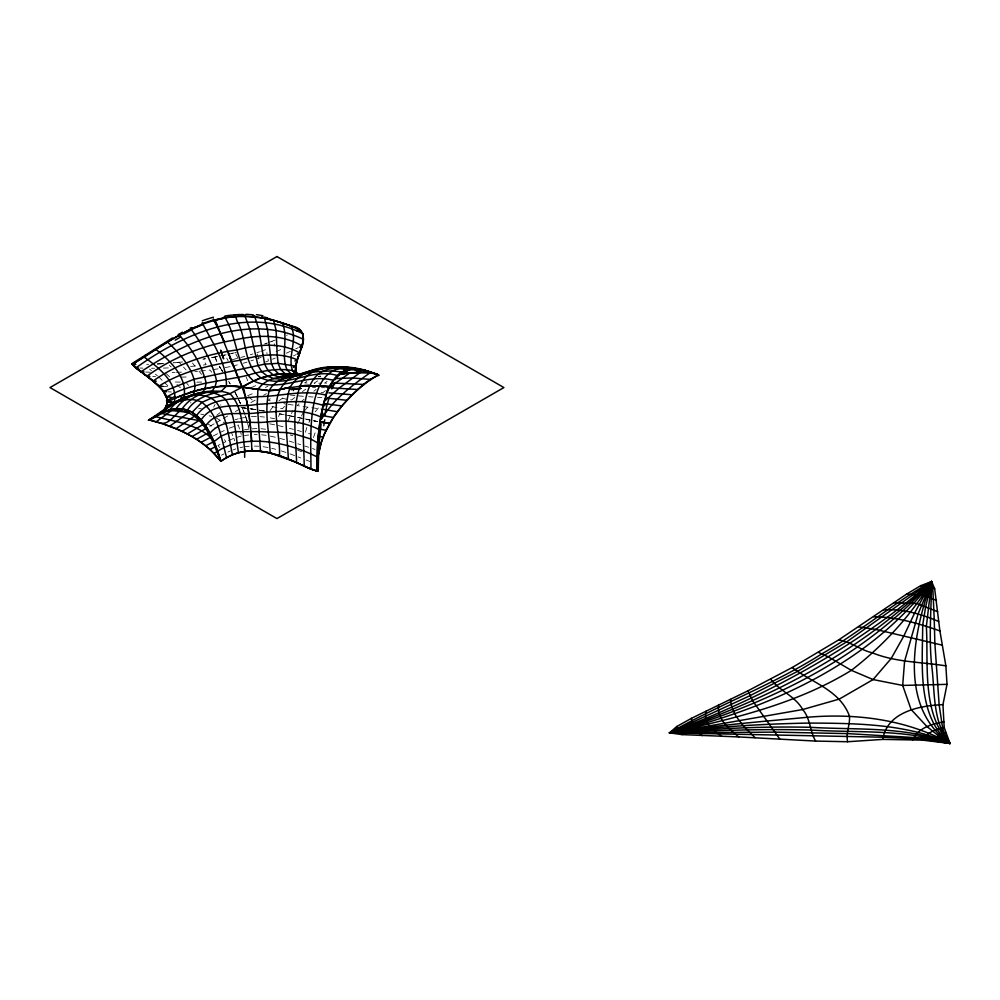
<?xml version="1.0" encoding="UTF-8"?>
<svg xmlns="http://www.w3.org/2000/svg" width="1000" height="1000" viewBox="0 0 1000 1000"><rect width="100%" height="100%" fill="white"/><g stroke="black" fill="none" stroke-linecap="round" stroke-linejoin="round"><path stroke-width="0.75" stroke-dasharray="5 3.75" d="M313.475 437.587L316.112 429.738M306.85 427.438L305.312 432.562L311.225 434.175M278.6 416.538L279.662 413.85L291.337 416.125M287.775 421.488L292.962 410.425M297.65 423.787L303.375 412.2M308.95 422.488L310.087 420.037L308.738 419.738M213.6 407.188L215.1 404.475M270.038 410.613L274.538 404.65M315.175 411.812L319.575 406.45M304.2 411.175L309.425 405.112M284.587 406.388L282.462 408.663L269.6 406.163M299.05 403.8L297.113 405.613L320.513 408.963M301.962 401.087L304.05 399.288M325.462 390.613L323.088 392.525L320.112 392.4M216.725 415.3L220.175 412.562M294.812 397.45L291.663 399.95L288.888 399.538M313.837 391.2L316.163 389.412M278.85 400.9L285.175 396.225M302.4 391.625L305.863 389.1M327.075 381.388L324.6 383.137L329.188 383.062M317.6 380.875L314.15 383.237L321.613 383.162M296.363 388.438L292.875 390.8L295.6 391.037M270.325 398.7L268.062 400.225L272.413 401.362M306.8 381.488L304.637 382.912L308.712 383.05M209.812 426.325L214.788 423.45M215.975 422.762L222.55 418.963M223.375 418.488L230.012 414.663M235.4 411.55L242.138 407.663L244.025 407.912M250.875 402.612L255.325 400.037M263.463 395.35L266.438 393.625M221.513 455.225L224.05 453.862M265.425 387.475L267.95 386.175M213.175 436L218.4 433.325M293.438 355.887L295.938 354.7M295.712 348.862L298.238 347.688M219.713 432.65L225.15 430.125M227.913 452.062L230.487 450.863M286.288 353.225L290.425 351.312M286.512 335.35L287.337 334.975M251.1 387.663L256.575 385.262M276.112 351.6L282.3 348.95M228.463 440.575L233.837 438.312L231.725 433.2M272.488 359.212L275.238 358.075M247.6 395.725L255 392.688M275.363 340.012L273.375 340.775M265.575 361.987L268.35 360.925L267.413 355.05M271.25 341.587L272.213 341.225M261.125 357.362L254.762 359.575M233.15 449.888L235.825 448.9M264.4 344.05L267.013 343.1M268.325 342.612L273.55 340.712L274.9 346.125M267.35 343.013L265.387 343.7M229.225 428.212L238.238 425L241.287 434.55M256.837 352.7L259.45 351.8M260.75 351.337L265.963 349.525L267.05 353.675M250.938 360.863L253.487 360.012M250.2 354.787L252.85 353.95M243.2 363.263L247.075 362.088M236.45 437.512L241.675 435.925M232.35 359.688L244.825 356.4M235.225 419.675L238.225 418.837M239.725 418.413L249.975 416.587M232.512 366.1L240.613 364.05M236.375 352.35L234.713 352.762M233.9 352.962L231.388 353.562M240.012 447.738L242.85 447.05M227.938 354.325L235.125 352.663L238.05 358.312M226.125 354.762L221.375 355.775M211.388 357.713L225.075 354.988L228.075 360.725M217.65 356.538L211.05 357.738M225.188 367.575L231.163 366.45M202.838 359.188L205.575 358.7M205.062 358.812L203.675 359.05M213.125 369.6L220.7 368.425L221.213 369.2M244.5 429.762L248.9 429.087L247.65 423.263M244.462 435.55L248.65 434.988M190.588 366.438L197.65 365.712M203.325 365.012L206.163 364.663L203.5 360.275M173.863 362.837L182.113 361.975M182.6 361.95L173.312 362.837M200.375 371.05L210.1 370.075L211.737 372.287M318.5 376.425A119.262 68.85 0 0 0 320.725 376.238L318.663 376.425M244.275 446.712L250.162 446.175M319.35 376.362L320.737 376.25M251.887 428.862L257.863 428.425M163.962 363.612L161.938 363.738M194.788 371.45L197.587 371.275M157.25 363.963L163.088 363.625M161.175 363.775L157.35 363.988M254.325 434.625L257.175 434.5M176.475 372.312L182.138 372.1M163.388 368.1L170.637 367.837M251.4 416.538L257.075 416.337M148.575 364.312L146.662 364.35M196.737 382.175L202.938 382.05M181.125 377.1L189.488 376.962M172.175 372.375L175.037 372.337M151.575 368.263L154.55 368.237M321.488 387.663L324.5 387.7M180.312 382.1L174.8 382.013L179.462 387.212L182.55 387.3M312.587 387.512L315.538 387.562M140.087 368.05L142.938 368.125M254.45 446.112L258.675 446.225M145.588 372.038L150.25 372.225M152.725 376.512L155.625 376.662M190.325 402.788L191.012 402.825M168.263 391.788L171.337 391.987M163.188 386.4L167.45 386.688M308.65 396.688L313.087 397.013M298.375 395.9L304.237 396.35M317.525 397.325L321.863 397.675M198.612 408.438L201.325 408.7M220.375 404.95L220.95 405.012M260 416.625L264.4 417.062M260.963 428.738L265.587 429.212M290.062 395L296.913 395.788M261.613 434.8L266.137 435.337M240.987 407.488L244.975 408.038M244.7 408L245.987 408.188M288.188 404.338L294.137 405.188M287.5 399.338L279.225 397.812M245.212 415.438L242.138 407.663L257.925 409.963M249.812 408.725L253.062 409.212M250.712 408.862L254.838 409.487M254.45 409.425L255.15 409.525M263.087 446.725L269.1 447.65M259.488 410.213L263.425 410.863M260.287 410.337L263.175 410.812M283.863 403.65L286.712 404.125M259.337 410.2L265.025 411.163M200.763 414.15L203.65 414.637M264.212 410.988L264.85 411.1M270.25 417.887L274.625 418.7M317.7 421.625L313.575 420.788M279.25 413.775L285.225 414.925M288.688 415.6L289.5 415.763M317.337 421.55L313.7 420.812M269.675 423.837L275.35 424.95M289.375 415.737L301.7 418.237M291.025 416.062L293.913 416.637M291.988 416.25L292.95 416.45M314.25 420.875L317.025 421.438M297.688 417.4L299.3 417.738M298.95 417.663L310.087 420.037M305.087 418.95L306.5 419.25M306.312 419.212L307.7 419.513M307.525 419.475L308.9 419.775M270.325 436.112L275.7 437.3M278.188 425.575L285.25 427.275M271.725 448.312L275.663 449.3M209.163 415.788L211.8 416.45M289.375 428.312L293.438 429.363M297.462 430.425L301.388 431.5M279.675 438.325L284.95 439.8M290.188 434.975L292.787 435.712M289.2 441.075L293.587 442.425M297.825 443.775L300.587 444.675M304.662 445.988L308.587 447.262M281.238 450.913L287.15 452.825M312.475 448.55L315.025 449.438M297.762 450.325L301.75 451.725M289.962 453.862L295.562 455.925M298.137 456.925L300.712 457.912M306.112 460.012L310.35 461.65M215.7 417.7L225.75 423.65M207.113 423.488L215.9 428.675M149.562 369.087L151.463 370.725M155.425 374.137L157.5 375.925M158.537 376.812L167.875 385.763M248.575 396.625L253.5 401.1M165.963 373.4L169.85 377.075M169.312 365.138L171.163 366.9M179.163 362.325L181.775 365.175M183.525 367.075L186.088 369.963M186.725 383.25L188.5 385.375M198.988 371.188L201.588 374.363M192.5 362.987L194.825 366.062M219.587 447.55L217.987 445.425L225.775 441.7L222.938 437.1M220.362 367.9L219.35 366.337M220.637 368.325L223.625 372.987M219.8 367.038L220.7 368.425L219.35 366.188M221.6 369.8L222.575 371.312L222.05 370.5M228.612 381.188L230.012 383.587M229.175 382.137L230.287 384.062M235.025 392.35L236.363 394.913M235.212 392.688L237.488 397.175L234.825 391.987M236.588 395.363L237.362 396.925M238.7 399.725L240.6 403.963M239.438 401.35L240.275 403.225M242.138 407.663L244.112 412.325M238.137 398.537L240.425 403.75M246.188 377.113L247.738 380.725M215.175 357.013A79.488 45.9 0 0 0 216.875 361.95L216.788 361.737A80.075 46.238 0 0 1 215.175 357.013L217.312 362.825M233.837 438.312L234.737 440.875M245.562 416.262L246.438 418.975M257.275 354.1L259.675 362.675M246.375 418.762L246.762 420.012M246.513 419.175L247.087 421.138M245.712 416.737L246.875 420.65M246.825 420.225L247.05 421.012M248.175 425.538L248.325 426.225M248.238 425.825L248.663 427.85"/><path stroke-width="1.5" d="M295.562 368.35C293.788 371.175 301.062 376.912 297.812 374.263A9.35 5.4 0 0 1 296.65 373.05C293.575 366.325 297.925 359.025 299.812 352.562M317.262 450.213L317.125 471.087L318.225 471.4L318.762 446.737L321.125 423.825M309.862 468.612L317.125 471.087L317.663 442.825L319.625 423.5M317.3 449.3L317.812 440.637M718.562 705.113C716.775 719.388 729.075 728.775 738.713 736.925L815.575 741.075L847.6 741.737L882.8 739.4L922.375 740.113L950 743.462L944.188 727.513L942.95 704.663L947.013 684.35L945.863 665.863L939.9 630.913L934.675 588.787L931.625 581.538L920.638 585.7L906.5 594.175L838.637 639.925L792.2 667.525L748 690.775L691.413 718.35L676.75 726.513L669.525 732.862L682.087 734.613L738.713 736.925M706.25 710.987C702.525 723.312 713.35 730.125 721.762 736.338M295.5 368.075L297.413 359.412M317.825 440.525L318.15 436.5M303.387 339.25L302.913 333.9L303.1 341.375L299.375 353.8M318.2 435.838L320.913 415.475M184.537 411.262C206.175 418.1 213.588 444.625 220.912 461.3A58.487 33.775 0 0 1 225.675 458.188L229.75 456.025A48.837 28.2 0 0 1 230.825 455.525L232.488 454.812A39.688 22.912 0 0 1 236.7 453.3L238.463 452.788A36.438 21.037 0 0 1 244.938 451.5C241.988 432.2 244.35 408.762 230.012 393.675C213.012 387.013 192.325 394.038 182.087 408.9L187.4 410.15C195.037 398.512 208.425 394.188 221.325 391.325L226.412 386C227.062 363.6 212.875 343.375 202.838 324.012L190.95 329.1L173.925 338.212M152.95 380.85L162.6 390.087L167.037 398.9A39.55 22.837 0 0 1 167.087 402.025L166.975 402.975A35.2 20.325 0 0 1 166.238 406.037A36.438 21.037 0 0 1 163.95 409.775L163.962 409.775A33.712 19.462 0 0 0 165.7 407.137L166.2 406.037A34.2 19.737 0 0 0 167.087 402.025L167.225 401.175A22.625 13.062 0 0 0 167.15 398.837L163.9 391.85L157.825 385.037M166.7 397.038A46.163 26.65 0 0 0 163.6 391.5L193.888 379.288L264.613 364.15L278.163 363.325L295.712 366.163L295.9 371.35L293.663 372.525M170.35 406.225L166.2 406.037L183.65 397.887L193.175 394.7C200.95 376.763 180.225 353.512 167.463 342.075L153.812 350.65M317.5 458.738L321.725 440.812M319.7 422.962L323.3 404.462M317.663 457.512L320.662 444.012L324.425 433.988M322.15 417.638L322.987 413.338M320.962 415.2L323.025 405.575M162.288 413.1L148.325 420.312L149.225 419.913A58.487 33.775 0 0 0 154.625 417.163L158.35 414.812A48.837 28.2 0 0 0 159.225 414.188L160.463 413.225A34.675 20.013 0 0 0 163.975 409.787C175.287 401.012 188.562 394.875 202.688 392.438L205.025 388.425L206.175 382.85C201.55 365.025 192.062 348.363 179.163 335.225L167.463 342.075M159.375 422.688L149.225 419.913C168.212 406.737 187.913 391.925 212.1 391.163L215.1 386.712L216.588 380.863C212.237 361.9 202.463 344.625 190.95 329.1M882.8 739.4C886.938 712.1 919.237 705.588 942.95 704.663M323.35 404.312L324.325 400.737M324.712 405.863L325.037 404.6M301.05 349C305.6 340.275 304.025 326.912 291.938 326.388M302.2 345.262L301.75 346.8M145.037 355.4L131.738 363.725L132.275 364.363L144 356.987C158.125 367.038 177.95 382.6 174.488 401.8L155.575 416.6A59.387 34.288 0 0 1 149.213 419.913L164.737 424.412L178.888 429.875M296.9 361.062L297.987 357.675M301.625 347.238L300.912 349.438M325.6 396.65L326.062 395.288M297.7 358.55L298.45 356.388M300.887 349.5L300.312 351.188M374.538 373.425C373.387 373.013 372.238 372.625 371.087 372.238C345.3 362.587 316.388 366.675 291.663 377.475C265.087 393.038 280.863 431.2 279.475 455.7L281.312 456.337M300.462 350.737L300.15 351.625M298.375 356.587L298.75 355.525M326.2 394.913L323.075 405.387C301.413 398.175 279.225 403.413 257.238 404.325C238.05 408.1 214.15 400.562 201.137 419.9L206.45 426.938M321.8 440.575C330.3 416.812 347.337 396.975 367.375 382.038M298.562 356.05L299.538 353.363M297.188 354.113L299.95 352.2M324.538 433.713L333.363 417.512L341.912 405.962L323.837 403.488M321.25 419.513C333.013 399.787 351.763 385.487 370.387 372.638L372.987 373.088M341.325 372.337A84.125 36.95 85.7 0 0 339.325 373.738L333.363 380.325L329.487 386.962L307.55 385.462M912.638 739.95C918.3 727.887 931.7 723.875 943.913 721.9M333.45 380.188L334.475 378.812A76.5 33.312 86.6 0 1 336.788 376.087M181.9 409.25C175.588 413.413 168.538 425.988 159.887 422.85M163.85 409.913L163.137 410.725A39.688 22.912 0 0 1 160.45 413.225A56.25 32.475 0 0 1 155.575 416.6C175.113 421.737 197.712 424.012 212.5 439.312M922.375 740.113C927.05 732.425 935.788 729.262 944.188 727.513M341.962 405.887C352.587 394.513 365.012 380.037 379.175 375.2L370.487 372.038M186.95 410L192.138 412.3L201.875 402.35L211.213 398.25L230.012 393.675L253.925 380.725M325.562 400.213L339.225 388.05L360.513 372.3L370.387 372.638L378.025 374.7L368.025 381.562M931.988 740.962L938.325 735.662L945.65 733.062M226.575 457.663L226.525 457.7A59.375 34.288 0 0 0 220.925 461.3L214.062 441.613L210.062 433.137C224.662 415.9 248.275 424.6 267.65 421.875C285.012 419.9 303.113 421.388 318.863 429.475M941.587 742.337L948.05 738.612M342.212 371.887L337.4 375.538C311.537 367.45 285.7 389.325 260.95 377.863C243.4 365.513 247.062 340.35 238.05 322.612C236.15 321.138 236.8 315.525 233.8 316.613A76.5 43.15 -23.2 0 0 227.987 317.312L214.062 320.325L213.463 319.25M330.062 386.95L349.787 373.013M195.637 415.363L176.1 428.688L163.1 423.862M217.7 451.15C246.2 432.987 288.637 442.612 317.062 456.9M149.225 419.913L152.312 417.95M169.725 426.175L189.037 412.45L171.55 410.525L156.225 421.763M145.062 355.375L172.413 337.962M147.262 354.888L152.762 351.325M144 356.987L157.662 348.175M146.5 355.375L145.512 356.012M145.488 356.037L139.325 359.963M157.75 348.113L161.825 345.55M342.938 372.762L343.925 372.163M138.15 360.7L132.275 364.363L146.537 375.925M176.1 428.688L182.087 431.325L198.837 420.6L160.463 413.225L167.3 407.612L183.65 397.887C188.6 378.612 170.05 360.25 155.787 349.375M162.413 345.188L173.425 338.512M225.2 386.012L224.5 386.037L242.763 386.725A117.263 67.7 -60 0 1 248.212 383.587M203.188 424.375L187.4 433.938L179.425 430.112M341.65 372.212L351.075 369.075M152.938 417.562L154.8 416.463M182.087 431.325L192.138 436.525L206.525 428.212M296.438 376.312L293.438 373.963M297.787 375.525L298.8 374.95L293.75 374.1M154.963 416.375L166.375 410.887M178.238 334.55L182.45 332.2M342.362 371.8L346 370.175M179.25 335.175L180.575 334.45M156.337 415.6L161.688 412.825M187.4 433.938L196.612 439.263L209.112 432.35M180.837 334.3L184.975 332.088M248.6 383.375L260.95 377.863L272.925 374.812M192.138 436.525L201.137 442.325L210.562 437.337M196.612 439.263L205.712 445.788L213.188 441.925M185.613 331.75L191.95 328.625M201.137 442.325L210.062 449.462L215.35 446.775M205.712 445.788L214.062 453.288L217.625 451.475M296.613 330.538L299.212 329.2L302.887 333.85L299.212 329.2L295.637 327.8M293.425 367.3L295.712 366.163M296.475 330.575L299.212 329.2L281.475 322.638M190.175 328.2L191.55 327.537M176.4 402.188L167.087 402.025L179.188 396.337M294.862 361.012L297.275 359.85C279.163 351.688 258.8 354.975 240.4 360.225C212.113 364.6 183.512 370.65 158.938 386.1L148.912 377.7M299.5 347.1L302.013 345.913C281.588 333.787 256.637 334.85 234.275 340.062C202.913 345.412 172.675 357.4 146.912 376.213L144.975 374.775M192.125 328.55L196.137 326.737M254.338 380.538L259.637 378.338M179.213 396.325L190.475 392.212M175.65 397.875L197.95 390.075M201 324.725L202.688 324.062M202.1 323L202.763 322.75M203.175 323.888L215.162 320.025L229.225 355.288M259.825 378.263L275.963 374.338M166.575 410.812L168.762 410.112M347.512 370.562L347.675 370.5A107.837 47.362 82.7 0 1 348.625 370.2L348.913 370.138M346.175 370.125L352.312 368.963L364.738 370.513M302.8 333.612C246.125 305.25 182.925 334.188 135.838 367.938L132.275 364.363L135.2 364.375M191.825 391.788L190.725 392.125L212.188 387.113M192.312 391.65L195.125 390.838M168.962 410.05C171.35 408.8 187.1 408.875 181.175 408.787M166.75 411.55L168.912 410.988A67.9 48.987 79.5 0 1 173.075 410.288L175.3 410.1A54.775 39.475 78.5 0 1 178.337 410.163L181.175 410.487M169.775 409.825L174.825 408.862M197.862 390.1L201.9 389.113M306.812 373.212C290.4 377.837 269.288 373.425 257.925 389.438L257.238 404.325L260.525 451.25A46.163 26.65 0 0 1 270.125 453L294.025 461.488M286.163 388.162L306.35 385.475M284.925 388.462L275.85 390.2M201.737 389.15L203.85 388.675M277.125 390.037L290.062 387.262C307.475 359.225 351.362 365.05 378.025 374.7L374.75 373.5M202.812 388.9L220.738 386.2M280.975 389.363L290.062 387.262C282.625 410.275 287.425 435.337 288.312 459.038L296.413 462.537M204.088 388.625L205.025 388.425M318.488 369.613L329.012 367.388M299.088 463.75L296.613 462.638C295.738 437.2 291.6 410.3 300.212 385.775L329.85 386.238L326.1 395.175C303.012 389.15 280.163 396.763 257.075 396.65C236.388 399.762 210.5 396.125 196.612 415.475A39.137 28.637 79.4 0 0 192.138 412.312A39.137 28.663 79.5 0 0 187.525 410.188M224.05 316.887L224.713 316.762M212.9 387.013L213.212 386.962M213.438 386.938L214.262 386.825M253.337 316.613L254.775 316.75L258.6 328.612L264.613 364.15L267.95 370.425L273.087 374.787L281.887 373.775M213.875 386.875L232.225 386.138M239.575 316.225L225.075 317.8C237.475 337.562 235.413 364.95 253.5 380.925C279.462 393.2 306.438 372.812 333.363 380.325M276.212 374.312L277.725 374.125M306.725 373.062C293.587 375.825 276.137 377.038 269.275 390.538C263.738 410.775 269.387 432.325 270.15 452.975A77.838 44.938 0 0 1 279.462 455.7L288.825 459.263M317.025 369.787C302.587 371.575 287.638 381.912 273.087 374.787M339.95 374.075L346.788 373.312M340.712 373.988L344.5 373.562M342.875 373.738L344.637 373.537M277.925 374.1L288.825 373.713L298.8 374.95M345.262 373.475L349.363 373.062M345.525 373.45L368.075 372.4M275.863 390.2L271.95 390.513M175.087 408.825L176.1 408.738C186.325 393.3 211.275 385.838 225.75 399.6C235.425 415.438 235.588 434.925 238.463 452.788A34.675 20.013 0 0 0 232.488 454.812A56.25 32.475 0 0 0 226.65 457.638C221.125 438.587 218.95 415.012 201.875 402.35C188.888 395.575 172.275 401.825 163.1 412.188L169.725 409.837C179.575 395.875 202.375 389.363 215.9 401.737C227.162 416.987 228.55 436.825 232.488 454.812M351.275 369.05C351.5 369.025 351.725 369.012 351.95 368.988C335.475 365.588 308.175 365.625 300.212 385.775L301.413 385.688M352.5 369.487L353.925 369.375A148.425 65 77.4 0 1 355.525 369.4L356.788 369.375M347.3 373.263L349.075 373.088L344.312 370.825M349.65 373.038L350.5 372.95M349.938 373L360.513 372.3L352.55 369.137L362.062 369.6L376.488 374.125M350.788 372.925L351.35 372.875A109 62.938 0 0 1 360.5 372.287M279.662 389.613L269.275 390.538L253.2 388.787M233.8 315.575L234.488 315.525M235.1 316.488L253.188 316.6M176.238 408.725L176.625 408.7A54.15 39.35 77.4 0 1 179.325 408.663L180.35 408.725M220.45 386.213L221.55 386.15L220.888 386.188M352.537 368.95L356.6 368.988M282.113 373.762L284.2 373.688M334.963 378.55L352.55 377.975L370.938 379.45M221.737 386.138L222.638 386.1M222.8 386.087L224.5 386.037L222.975 386.087M303.837 385.562L308.837 385.438M299.425 375.387L285.05 375.962L278.975 374L274.262 369.725L271.337 363.438L267.413 329.087L264.4 318.212L245 316.15L249.65 328.888L257.95 365.4L261.637 371.6L267.225 376.025L273.738 378.587L281.962 379.263L312.3 372.062L332.25 370.863L341.912 372.062M360.637 372.3L370.387 372.638L368.612 372.425M270.625 390.538L269.275 390.538L271.95 390.513M284.312 373.675L290.988 373.837L296.812 375.487L290.912 375.438L284.988 373.663L280.663 369.513L278.163 363.325L277.175 354.988L276.112 330.3L273.55 320.3L271.363 319.75M893.75 602.737L916.838 603.525L937.65 611.7M332.25 383.013L364.237 384.45M883.562 609.85C902.688 608.675 921.275 613.987 938.662 621.487M225.5 386.012L226.412 386M243.225 315.212L245.35 315.25M135.838 364.412L132.275 364.363A59.837 34.538 0 0 0 135.825 367.938L141.225 372.05M167.087 402.025L171.375 402.088M873.65 616.75C896.462 616.912 918.55 623.413 939.9 630.913M244.938 316.15L243.95 316.137A84.113 46.688 -22.7 0 0 239.613 316.15M173.512 402.125L175.65 402.175M947.013 684.35L902.675 685.425L873.1 679.562L851.363 670.35L828.713 657.1L818.475 652.362M138.675 368.013L135.838 367.938L138.238 369.85M176.65 402.2L177.325 402.212M330.462 387.788L358.088 389.525M170.95 397.175L166.625 397.038C191.412 382.7 220.45 381.538 247.6 375.337C263.1 370.525 279.837 367.337 295.9 371.35M231.112 386.087L231.938 386.112M144.037 371.962L140.925 371.838L138.7 370.213M180.987 397.537L183.837 397.65M149.825 376.362L145.625 375.25M328.9 392.837L352.312 394.8M257.3 451.012L268.238 452.55L279.475 455.7M232.975 386.175L233.962 386.238A107.125 102.5 52.7 0 1 242.125 387.212L267.875 390.487M156.213 381.188L153.138 381L146.912 376.213L147.713 376.8M906.5 594.175L924.062 595.2L936.45 600.413M163.65 391.488L166.725 391.688M357.35 369.4L362.825 370.1M163.188 386.4L158.938 386.1A77.85 44.95 0 0 1 163.663 391.488M356.788 369L365.45 370.688M291.175 373.85L293.587 374.075M858.75 626.85L875.888 629.475L942.325 645.175M266.45 390.412L263.6 390.15M920.638 585.7L929.85 586.375L934.675 588.787M327.65 398.15L346.9 400.3M254.775 316.75L264.637 318.25M319.788 421.987L329.85 423.225A80.075 46.238 0 0 1 321.675 422.3L320.525 422.113M346.9 369.888C292.512 356.863 304.375 435.112 304.175 466.087L306.275 467.05M253.2 388.787L242.138 387.113L230.075 357.863M182.225 408.925L183.162 409.062A46.163 33.688 78.7 0 1 185.662 409.588M945.863 665.863C921.287 661.912 895.962 662.4 872.5 652.875C860.562 650.2 850.85 641.575 838.637 639.925M323.35 409.387L337.4 411.7M328.25 386.75L327.025 386.562A87.188 62.112 26.1 0 0 323.387 386.087M320.55 422.113L321.312 422.238A79.488 45.9 0 0 0 329.85 423.225M240.362 383.038L242.138 387.113L243.238 387.287M331.188 387.262L329.487 386.962L331.3 387.275M323.425 415.775L333.363 417.512M261.637 317.025L264.062 317.5M264.775 318.275L268.8 319.137M319.312 428.975L326.1 430.35M362.8 369.875L363.475 370.025M358.088 369.113C303.525 355.737 311.275 437.075 310.938 469.025L317.125 471.087L317.062 469.712M270.15 452.975L257.975 451A22.9 13.225 0 0 0 253.35 450.9L251.887 450.988A34.2 19.737 0 0 0 244.938 451.5L243.05 451.788A33.712 19.462 0 0 0 238.463 452.788M266.7 318.062L293.238 326.575M264.4 318.212L280.212 322.238M363.525 370.037L364.237 370.213M269.137 319.212L271.275 319.725M364.325 370.225L370.637 372.212M320.112 436.463L323.075 437.212M373.387 373.225L378.025 374.7M365.087 370.425L366.863 370.913M299.025 375.225L296.1 374.425L292.538 370.588C287.288 356.087 298.05 340.075 290.988 326.037M185.837 409.675L186.525 409.875M367.062 370.975L369.475 371.712M273.55 320.3L286.1 324.225M317.913 443.175L320.662 444.012M280.363 322.275L281.288 322.575M370 371.887L370.825 372.275M320.662 416.912C300.613 408.013 278.888 411.763 257.863 412.688C240.05 415.9 218.15 407.962 205.712 425.838L214.062 441.613L221.188 436.075L228.275 433.162L235.637 431.662L259.363 431.637L286.55 432.575L295.1 434.113L310.475 438.925L317.663 442.825M286.35 324.325L289.188 325.363M281.613 456.438L281.913 456.55A121.375 70.075 0 0 1 285.938 458.088L287.525 458.725M289.425 325.45L291.55 326.25M376.863 374.275L377.638 374.562M293.137 326.85L295.4 327.713M317.125 471.087A59.837 34.55 0 0 1 310.925 469.038L301.388 464.812M310.938 469.025L306.762 467.262M309.288 468.363L307.613 467.638M290.387 459.913L295.062 461.938M294.538 461.712L297.438 463M306.988 467.375L302.362 465.262M297.1 462.85L298.263 463.375M297.575 463.075L299.913 464.125M299.5 463.938L300.725 464.5M299.975 464.162L301.55 464.875M299.688 352.938C280.712 341.838 257.663 344.487 237.35 349.862C207.425 353.963 177.9 363.275 153.138 381L154.8 382.362A121.375 70.075 0 0 1 157.45 384.688L157.637 384.862M192.138 412.3L201.875 420.75M682.087 734.613L677.913 731.838L676.75 726.513M143.15 373.45L140.925 371.838C186.887 340.737 249 313.175 303.375 339.312A109 62.938 0 0 1 302.362 344.6M143.675 373.825L144.65 374.538M144.325 374.3L145.4 375.087M147.075 376.325L151.25 379.5M151.637 379.8L152.662 380.625M702.237 735.638L693.188 728.487L691.413 718.35M792.2 667.525C812.188 682.887 840.013 690.15 849.475 716.137C850.2 724.8 845.713 733.025 847.6 741.737M197.312 416.075L198.15 416.825A46.163 33.425 78.5 0 1 200.212 419.025M210.062 449.462L220.912 461.3L219.562 456.763M290.988 373.837L287.025 369.825C280.663 354.888 288.65 337.875 282.337 322.925M755.05 737.638C744.375 727 731.562 715.413 730.512 699.388M200.263 418.938L201.025 419.775M214.062 453.288L220.912 461.3M202.525 421.525L203.312 422.512A54.15 38.862 77.9 0 1 205.312 425.312L205.613 425.688M779.762 739.038L752.562 700.675L748 690.775M206.625 427.212L210.037 433.075M770.662 679.175C779.525 690.875 795.15 696.038 802.7 709.525C810.4 718.512 809.875 731.038 815.575 741.075M213.5 319.312L219.412 331.025M214.062 320.325L214.475 321.062M215.275 322.575L215.688 323.338M217.312 326.55L217.725 327.413M218.137 328.288L218.988 330.1M219.412 331.012L219.85 331.962M220.263 332.875L222.562 337.887M228.337 352.638L227.913 351.375L240.125 382.475M219.838 331.938L224.35 341.987L223.012 338.9M236.537 374.538L236.95 375.438M214.35 442.3L214.688 443.113M214.762 443.288L217.65 451M231.838 362.962L232.262 364.137M242.138 387.113L246.363 399.588M217.712 451.188L218.088 452.25M218.1 452.3L219.275 455.863M244.513 393.225L244.7 393.812M230.538 359.2L229.2 355.225M244.8 394.1L245.888 397.788M246.112 398.587L246.4 399.712M246.612 400.625L246.788 401.337M245.712 397.15L247.65 405.562M246.812 401.425L247.812 406.475M247.825 406.55L247.987 407.488M247.65 405.5L250.5 426.35M248.275 409.288L249.163 415.662M249.175 415.737L249.338 416.962M249.5 418.237L251.475 438.025M250.6 427.188L250.675 427.9M251.025 431.425L251.887 450.988A39.55 22.837 0 0 1 257.3 451.012M251.475 438.137L251.637 441.737M251.825 449.125L251.887 450.988L250.25 451.05A35.225 20.337 0 0 0 244.938 451.475M166.425 400.875A170.475 160.837 51.6 0 1 174.938 396.463M244.587 448.9A170.463 56.375 -83 0 1 244.675 457.3M295.7 366.163A119.262 68.85 0 0 1 296.938 361M325.975 394.2A78.475 33.675 87.3 0 1 329.275 386.413M326.788 392.475A78.238 34.225 86.7 0 1 330.387 384.787M244.662 392.337A107.137 45.987 -76.7 0 0 242.362 386.65A107.125 45.975 -76.7 0 1 244.363 391.688M326.512 407.038A87.438 33.938 -89.7 0 1 329.05 398.212M324.663 401.325A86.988 36.737 87.8 0 1 325.913 397.25M324.762 415.337A105.162 46.45 87.5 0 1 326.337 408.05M323.8 425.788A147.762 78.062 83.5 0 1 324.725 419.75M181.188 410.625A48.913 35.013 76.7 0 1 184.525 411.438M162.25 412.938A89.05 64.162 82.4 0 1 166.725 411.45M232.825 386.062A107.137 102.7 54.1 0 1 242.15 387M175.188 340.175A147.762 62.663 -25.8 0 1 180.738 336.95M183.812 333.9A105.162 55.3 -24.5 0 1 191.262 330.05M192.4 329.125A87.438 51.05 -24.1 0 1 202.587 324.725M196.25 327A86.988 49.925 -23.5 0 1 201.088 325M203.263 323.387A78.475 45.862 -23.6 0 1 214.05 319.875M202.275 320.812A78.238 48.012 -24.1 0 1 213.425 317.225M220.8 350.312A97.788 34.35 81.9 0 1 223.625 358.862A94.1 32.887 81.9 0 0 220.75 350.438M215.625 322.525A78.3 16.625 75.8 0 1 216.863 324.9M348.888 370.037A120.638 53.075 80.1 0 1 352.512 369.663M343.85 371.737A95.475 41.825 83.6 0 1 347.475 370.363M338.938 375.337A80.825 34.913 86.1 0 1 342.863 372.4M334.95 379.75A76.85 32.587 87.8 0 1 338.638 375.55M329.812 386.125A74.25 32.175 86.9 0 1 333.175 380.45M331.825 388.95A74.675 31.137 88.9 0 1 335.337 382.438M213.525 320.725A74.675 41.812 -23.3 0 1 223.75 318.3M215.162 319.887A74.237 42.312 -23.3 0 1 224.675 317.75M224.862 316.062A76.85 45.925 -24.3 0 1 234.037 314.913M234.788 314.8A80.825 46.6 -23.4 0 1 243.6 314.55M245.987 314.325A95.463 52.7 -21.9 0 1 253.188 314.887M253.025 315.55A107.85 57.125 -20.3 0 1 254.85 315.763M256.462 314.65A120.65 63.087 -19.8 0 1 262.913 315.775M264.438 317.188A148.363 71.375 -16.4 0 1 267.062 317.775M934.25 619.85L934.862 643.3L939.163 704.987L942.625 727.938L944.375 733.525L950 743.462L923.112 739.212L883.363 737.212L669.525 732.862C719.225 704.5 773.5 684.587 821.963 653.75C860.113 632.125 893.388 602.888 931.625 581.538L932.812 587.925L934.25 619.85M926.35 626.462C928.6 664.388 921.363 713.725 950 743.462L923.988 738.112L847.3 733.6L774.675 732.125L669.525 732.862L749.762 695.8L797.362 671.488L846.65 641.888L931.625 581.538C931.237 608.975 928.9 636.438 931.488 663.863C935.175 690.225 931.888 721.8 950 743.462C905.512 728.988 857.35 732.913 811.237 730.062C763.988 728.8 716.712 730.375 669.525 732.862C764.338 696.8 855.088 648.75 931.625 581.538L926.35 626.462M922.675 625.237C922.712 663.75 916.363 716.3 950 743.462C905.987 726.012 856.838 730.1 810.462 727.325C763.413 726.2 716.363 728.413 669.525 732.862C765.7 700.512 858.975 653.562 931.625 581.538L925.662 606.725L922.675 625.237M904.587 661.275L902.675 685.425L911.062 709.438L926.775 726.363L938.325 735.662L950 743.462C906.312 723.662 856.425 723.325 809.338 723.062C762.6 723.925 715.875 726.688 669.525 732.862C766.8 704.275 863.5 658.55 931.625 581.538C913.088 632.775 898 707.337 950 743.462C906.862 719.525 856.338 713.075 807.65 717.25C761.525 721.675 715.263 725.15 669.525 732.862C767.975 708.475 869.275 664.725 931.625 581.538L918.125 613.85L904.587 661.275M914.688 612.9L903.713 636.263L891.225 658.425L873.1 679.562L839.312 699.075L802.7 709.525L669.525 732.862C732.1 719.05 796.237 704.2 851.363 670.35C883.15 645.812 910.738 615.862 931.625 581.538L914.688 612.9M276.95 256.537L50 387.562L276.95 518.587L503.888 387.562L276.95 256.537M300.912 388.475A97.788 79.4 38.4 0 0 290.925 389.525A94.1 76.363 38.3 0 1 300.9 388.488"/></g></svg>
